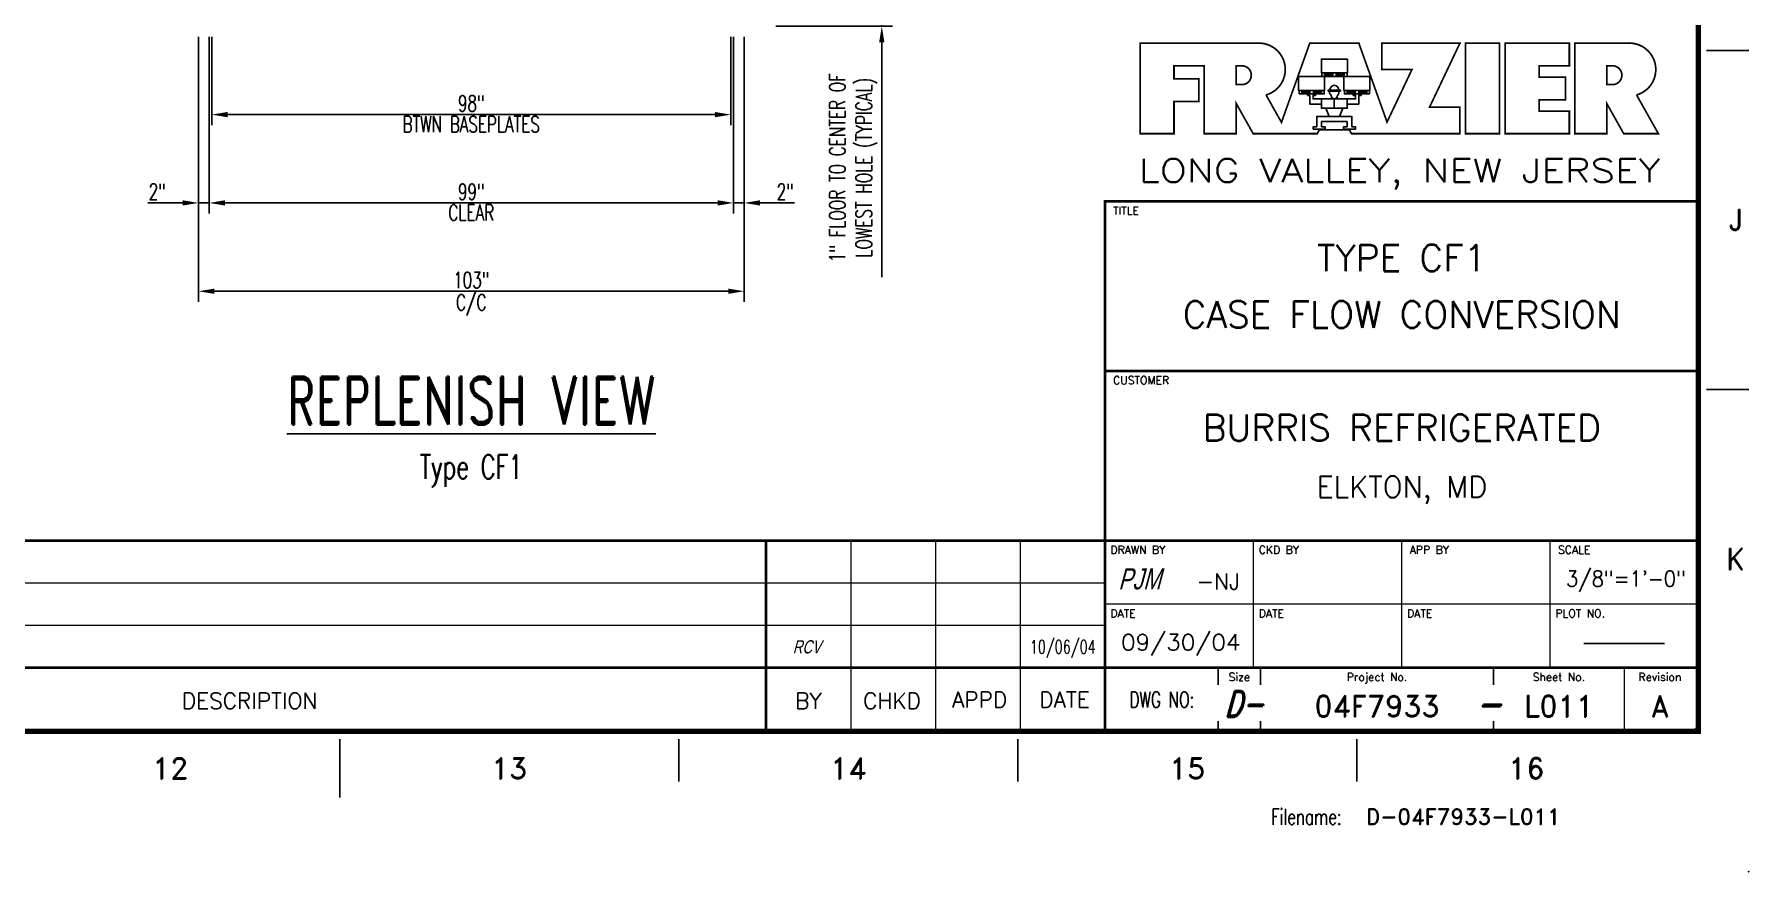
# Model space of a CAD drawing. Extents: x -224 to 820, y -160 to 534.
# Drawn here: x 496 to 819.6, y -159.5 to -1.5 of the extents above; entities that cross this region are included whole.
import ezdxf
from ezdxf.enums import TextEntityAlignment as Align

# ---------------------------------------------------------------- set-up
doc = ezdxf.new("R2010")
doc.units = 0
doc.header["$LTSCALE"] = 8
doc.header["$MEASUREMENT"] = 0
doc.linetypes.add('HIDDEN2', pattern=[0.1875, 0.125, -0.0625])
doc.layers.get('DEFPOINTS').update_dxf_attribs({"linetype": 'CONTINUOUS'})
for name, color, linetype in [('BORD', 15, 'CONTINUOUS'), ('RACKDIM', 7, 'CONTINUOUS'), ('RACKLABEL', 7, 'CONTINUOUS'), ('RACKLOAD', 254, 'HIDDEN2'), ('TEXTL', 3, 'CONTINUOUS')]:
    doc.layers.add(name, color=color, linetype=linetype)
doc.styles.add('2thirds', font='romans.shx', dxfattribs={"width": 0.7})
doc.styles.add('BOLD', font='SIMPLEX')
doc.styles.add('BORDER', font='SIMPLEX')
doc.styles.add('DCMARCH', font='stylu.ttf', dxfattribs={"width": 0.75, "oblique": 15})
doc.styles.add('ROMAND', font='ROMAND')
doc.styles.add('SIMPLEX', font='SIMPLEX')
doc.styles.add('TXT06', font='ROMAND', dxfattribs={"bigfont": 'SPECIAL'})
doc.dimstyles.new('2tfrac16', dxfattribs={"dimscale": 32, "dimtxt": 0.0938, "dimasz": 0.0938, "dimexe": 0.0625, "dimexo": 0.0625, "dimgap": 0.01, "dimtad": 1, "dimdec": 4, "dimzin": 1, "dimdsep": 46, "dimlunit": 5, "dimtxsty": '2thirds', "dimcen": 0.09, "dimclrd": 256, "dimclre": 256, "dimclrt": 256, "dimadec": 0, "dimazin": 0, "dimtfac": 0.75, "dimtdec": 4, "dimtmove": 0, "dimatfit": 0, "dimfxl": 0, "dimfrac": 2, "dimtolj": 1, "dimtzin": 0, "dimarcsym": 0})

# ---------------------------------------------------------------- blocks, each defined once
blk = doc.blocks.new('FLOGO')
at = {"layer": 'BORD'}
for p, q in [((2.564230898733356, 0.5340496894955162), (2.564230898733356, 0.4005372671216385)), ((2.564230898733356, 0), (2.564230898733356, 0.5340496894955162)), ((0.3782851967259866, 0.4005372671216385), (0.3782851967259866, 0)), ((0.8103893748954292, 0), (1.044036114049717, 0)), ((1.247927136701865, 0), (1.481573875856146, 0))]:
    blk.add_line(p, q, dxfattribs=at)
at = {"layer": 'BORD', "const_width": 0.01012353025253234}
for points in [[(1.887099228012453, 0.5340496894955162), (1.707755594204343, 0.1557644927695288), (1.887099228012453, 0.1557644927695288), (1.887099228012453, 0), (1.247927136701865, 0), (1.234989906958379, 0.02225207039564836), (1.056973343793207, 0.02225207039564836), (1.045847308595381, 0), (0.667562111869394, 0), (0.5674277950889817, 0.1780165631651744), (0.5674277950889817, 0), (0.3782851967259866, 0), (0.3782851967259866, 0.4005372671216385), (0.2002686335608175, 0.4005372671216385), (0.2002686335608175, 0.3226550207368772), (0.3474978632451631, 0.3226550207368772), (0.3474978632451631, 0.1891425983629968), (0.2002686335608175, 0.1891425983629968), (0.2002686335608175, 0), (0, 0), (0, 0.5340496894955162), (0.3782851967259866, 0.5340496894955162), (0.6453100414737492, 0.5340496894955162), (0.7013143276427414, 0.5340492402319335, -0.8698181288484448), (0.7433336034604388, 0.228400647717736), (0.8342585990090114, 0.06675621118694153), (1.001343167804091, 0.5340496894955162), (1.290620082947498, 0.5340496894955162), (1.457072570795464, 0.06852398248070646), (1.603929234118194, 0.3782851967259928), (1.425912670953018, 0.3782851967259928), (1.425912670953018, 0.5340496894955162), (1.893206149261594, 0.5340496894955162)], [(2.564230898733356, 0.5340496894955162), (2.831255743481119, 0.5340496894955162), (2.564230898733356, 0.5340496894955162), (2.564230898733356, 0), (2.753373497096359, 0), (2.753373497096359, 0.1780165631651744), (2.853507813876764, 0), (3.057754669809043, 0), (2.929279305467809, 0.228400647717736, 0.8698181288484448), (2.887260029650111, 0.5340492402319335), (2.831255743481119, 0.5340496894955162)]]:
    blk.add_lwpolyline(points, format="xyb", dxfattribs=at)
for points in [[(1.920711448458025, 0), (1.920711448458025, 0.5340496894955162), (2.120980082018836, 0.5340496894955162), (2.120980082018836, 0)], [(2.154358187612303, 0), (2.154358187612303, 0.5340496894955162), (2.532643384338304, 0.5340496894955162), (2.532643384338304, 0.4005372671216385), (2.354626821173127, 0.4005372671216385), (2.354626821173127, 0.3337810559346961), (2.510391313942648, 0.3337810559346961), (2.510391313942648, 0.2002686335608193), (2.354626821173127, 0.2002686335608193), (2.354626821173127, 0.1335124223738804), (2.532643384338304, 0.1335124223738804), (2.532643384338304, 0)]]:
    blk.add_lwpolyline(points, close=True, dxfattribs=at)
for points in [[(0.6008059006824524, 0.2892769151434065), (0.5674277950889817, 0.2892769151434065), (0.5674277950889817, 0.4005372671216385), (0.6008059006824524, 0.4005372671216385, -0.9999999999999999)], [(2.753373497096359, 0.2892769151434065), (2.753373497096359, 0.4005372671216385), (2.786751602689822, 0.4005372671216385, -0.9999999999999999), (2.786751602689822, 0.2892769151434065)]]:
    blk.add_lwpolyline(points, format="xyb", close=True, dxfattribs=at)
at = {"layer": 'BORD'}
for points in [[(1.070256301457189, 0.358184974866842), (1.223602968411758, 0.358184974866842), (1.223602968411758, 0.44018776692785), (1.070256301457189, 0.44018776692785)], [(0.9355836900133916, 0.2553389589982293), (1.088930356967918, 0.2553389589982293), (1.088930356967918, 0.3373417510592818), (0.9355836900133916, 0.3373417510592818)], [(1.072780522129488, 0.3373417510592818), (1.221078747739504, 0.3373417510592818), (1.221078747739504, 0.358184974866842), (1.072780522129488, 0.358184974866842)], [(1.089078794238656, 0.3430685474945223), (1.136881706552682, 0.3430685474945223), (1.136881706552682, 0.3524581784315997), (1.089078794238656, 0.3524581784315997)], [(1.204780475630294, 0.3430685474945223), (1.156977563316264, 0.3430685474945223), (1.156977563316264, 0.3524581784315997), (1.204780475630294, 0.3524581784315997)], [(1.356379560738109, 0.2553389589982293), (1.203032893783575, 0.2553389589982293), (1.203032893783575, 0.3373417510592818), (1.356379560738109, 0.3373417510592818)], [(0.9381079106856447, 0.2344957351906674), (1.086406136295707, 0.2344957351906674), (1.086406136295707, 0.2553389589982293), (0.9381079106856447, 0.2553389589982293)], [(0.9544061827948092, 0.2402225316259541), (1.002209095108885, 0.2402225316259541), (1.002209095108885, 0.249612162562987), (0.9544061827948092, 0.249612162562987)], [(1.070107864186451, 0.2402225316259541), (1.022304951872421, 0.2402225316259541), (1.022304951872421, 0.249612162562987), (1.070107864186451, 0.249612162562987)], [(1.109651341890494, 0.2514009936078621), (1.109651341890494, 0.2564099586784598), (1.182311908861049, 0.2564099586784598), (1.182311908861049, 0.2514009936078621)], [(1.353855340065898, 0.2344957351906674), (1.205557114455793, 0.2344957351906674), (1.205557114455793, 0.2553389589982293), (1.353855340065898, 0.2553389589982293)], [(1.221855386565039, 0.2402225316259541), (1.269658298879026, 0.2402225316259541), (1.269658298879026, 0.249612162562987), (1.221855386565039, 0.249612162562987)], [(1.337557067956684, 0.2402225316259541), (1.289754155642658, 0.2402225316259541), (1.289754155642658, 0.249612162562987), (1.337557067956684, 0.249612162562987)], [(1.069562747483555, 0.07107825106715548), (1.069562747483555, 0.04102445716640002), (1.091486194951841, 0.04102445716640002), (1.091486194951841, 0.02725207039564825), (1.021331159935666, 0.02725207039564825), (1.021331159935666, 0.04102445716640002), (1.042628225714342, 0.04102445716640002), (1.042628225714342, 0.1017581590817835), (1.249335025037198, 0.1017581590817835), (1.249335025037198, 0.04102445716640002), (1.270632090815873, 0.04102445716640002), (1.270632090815873, 0.02725207039564825), (1.200477055799748, 0.02725207039564825), (1.200477055799748, 0.04102445716640002), (1.222400503268034, 0.04102445716640002), (1.222400503268034, 0.07107825106715548)]]:
    blk.add_lwpolyline(points, close=True, dxfattribs=at)
for points in [[(1.069562747483555, 0.2050680658356994), (1.069562747483555, 0.1499694500593884), (1.145981625375772, 0.1499694500593884), (1.145981625375772, 0.2050680658356994), (1.020704778246103, 0.2050680658356994), (1.020704778246103, 0.2257300471864818), (1.034485232573488, 0.2257300471864818), (1.034485232573488, 0.234495735190662), (0.9881327952904151, 0.234495735190662), (0.9881327952904151, 0.2257300471864818), (1.001286867928279, 0.2257300471864818), (1.001286867928279, 0.1743881543437604), (1.069562747483555, 0.1743881543437604)], [(1.126702950596815, 0.2050680658356994), (1.13008395725895, 0.2159968838818616)], [(1.222400503268034, 0.2050680658356994), (1.222400503268034, 0.1499694500593884), (1.145981625375772, 0.1499694500593884), (1.145981625375772, 0.2050680658356994), (1.271258472505487, 0.2050680658356994), (1.271258472505487, 0.2257300471864818), (1.257478018178059, 0.2257300471864818), (1.257478018178059, 0.234495735190662), (1.303830455461128, 0.234495735190662), (1.303830455461128, 0.2257300471864818), (1.290676382823357, 0.2257300471864818), (1.290676382823357, 0.1743881543437604), (1.222400503268034, 0.1743881543437604)], [(1.165260300154777, 0.2050680658356994), (1.161879293492643, 0.2159968838818616)], [(1.096187505606434, 0.1499694500593884), (1.114866766721978, 0.1017581590817835)], [(1.195775745145156, 0.1499694500593884), (1.177096484029565, 0.1017581590817835)]]:
    blk.add_lwpolyline(points, dxfattribs=at)
for points in [[(1.120882546823644, 0.2514009936078621, 0.3514191036853644), (1.123134291998618, 0.2301845104504947), (1.127078598870327, 0.2251153942698183, 0.3370411480108784), (1.145981625375772, 0.2050680658356994, 0.3370411480108785), (1.164884651881305, 0.2251153942698183), (1.168828958752925, 0.2301845104504947, 0.3514191036853644), (1.171080703927945, 0.2514009936078621)], [(1.17352450140659, 0.2564099586784598, 0.3786082060443792), (1.145981625375772, 0.2852115069649033, 0.3786082060443792), (1.118438749345, 0.2564099586784598, 0.3786082060443792)]]:
    blk.add_lwpolyline(points, format="xyb", dxfattribs=at)
blk.add_point((2.884104410670773, 0.5340496894955162), dxfattribs=at)
blk.add_point((2.884104410670773, 0.5340496894955162), dxfattribs=at)
blk = doc.blocks.new('sbord_d')
at = {"layer": 'BORD'}
for p, q in [((32.06250000000001, 4.000000000000014), (32.3125, 4.000000000000014)), ((32.06250000000001, 2.000000000000014), (32.3125, 2.000000000000014)), ((28.8481752774717, 0.8208462138795284), (28.8481752774717, 0.8208462138795284)), ((29.18226053362878, 0.2577083333333263), (29.18226053362878, 0.3541666666666643)), ((29.43232720029545, 0.2577083333333263), (29.43232720029545, 0.3541666666666643)), ((30.80732720029545, 0.2577083333333263), (30.80732720029545, 0.3541666666666643)), ((29.18226053362878, -0.01562500000000711), (29.18226053362878, 0.04437499999999517)), ((29.43232720029545, -0.01562500000000711), (29.43232720029545, 0.04437499999999517)), ((30.80732720029545, -0.01562500000000711), (30.80732720029545, 0.04437499999999517)), ((24, -0.0625), (24, -0.40625)), ((26, -0.0625), (26, -0.3124999999999999)), ((28, -0.0625), (28, -0.3124999999999999)), ((30, -0.0625), (30, -0.3124999999999999))]:
    blk.add_line(p, q, dxfattribs=at)
at = {"layer": 'BORD', "const_width": 0.03125000000000001}
blk.add_lwpolyline([(-0.015625, -0.015625), (32.01562500000001, -0.015625), (32.01562499999999, 20.015625), (-0.015625, 20.015625)], close=True, dxfattribs=at)
at = {"layer": 'BORD'}
for points, const_width in [([(28.51562500000003, -0.015625), (28.51562500000003, 0.3593750000002274), (28.51562500000003, 0.7343750000004547), (28.51562500000003, 1.109374999999545), (28.51562500000003, 2.109374999999773), (28.51562500000003, 3.109375), (32.01562500000001, 3.109375)], 0.01562500000000001), ([(28.51562500000003, 2.109374999999773), (32.01562500000001, 2.109374999999773)], 0.01562500000000001), ([(28.51562500000003, 1.109374999999773), (28.01562500000004, 1.109374999999773), (27.51562500000002, 1.109374999999773), (27.01562500000001, 1.109374999999773), (26.515625, 1.109374999999773), (20.51562500000001, 1.109374999999773), (20.015625, 1.109374999999773), (20.015625, 0.8593750000000004)], 0.01562500000000001), ([(26.515625, 1.109374999999773), (26.515625, 0.8593749999999999)], 0.01562500000000001), ([(27.01562500000001, 1.109374999999773), (27.01562500000001, 0.8593749999999999)], 0.007812500000000003), ([(27.51562500000002, 1.109374999999773), (27.51562500000002, 0.8593749999999999)], 0.007812500000000003), ([(28.01562500000004, 1.109374999999773), (28.01562500000004, 0.8593749999999999)], 0.007812500000000003), ([(28.51562500000003, 1.109374999999545), (32.01562500000001, 1.109374999999545)], 0.01562500000000001), ([(29.39062500000002, 1.109374999999545), (29.39062500000002, 0.7343750000004547), (29.39062500000002, 0.3593750000002274)], 0.007812500000000003), ([(30.265625, 1.109374999999545), (30.265625, 0.7343750000004547), (30.265625, 0.3593750000002274)], 0.007812500000000003), ([(31.14062500000004, 1.109374999999545), (31.14062500000004, 0.7343750000004547), (31.14062500000004, 0.3593750000002274)], 0.007812500000000003), ([(20.015625, 0.8593750000000004), (28.51562500000003, 0.859375)], 0.007812500000000003), ([(26.515625, 0.8593749999999999), (26.515625, 0.6093750000002274)], 0.01562500000000001), ([(27.01562500000001, 0.8593749999999999), (27.01562500000001, 0.6093750000002274)], 0.007812500000000003), ([(27.51562500000002, 0.8593749999999999), (27.51562500000002, 0.6093750000002274)], 0.007812500000000003), ([(28.01562500000004, 0.8593749999999999), (28.01562500000004, 0.6093750000002274)], 0.007812500000000003), ([(28.51562500000003, 0.7343750000004547), (32.01562500000001, 0.7343750000004547)], 0.007812500000000003), ([(20.015625, 0.6093750000002278), (28.51562500000003, 0.6093750000002274)], 0.007812500000000003), ([(26.515625, 0.6093750000002274), (26.515625, 0.3593750000004547)], 0.01562500000000001), ([(27.01562500000001, 0.6093750000002274), (27.01562500000001, 0.3593750000004547)], 0.007812500000000003), ([(27.51562500000002, 0.6093750000002274), (27.51562500000002, 0.3593750000004547)], 0.007812500000000003), ([(28.01562500000004, 0.6093750000002274), (28.01562500000004, 0.3593750000004547)], 0.007812500000000003), ([(20.015625, 0.3593750000004552), (28.51562500000003, 0.3593750000004547)], 0.01562500000000001), ([(26.515625, 0.3593750000004547), (26.515625, 0)], 0.01562500000000001), ([(27.01562500000001, 0.3593750000004547), (27.01562500000001, 0)], 0.007812500000000003), ([(27.51562500000002, 0.3593750000004547), (27.51562500000002, 0)], 0.007812500000000003), ([(28.01562500000004, 0.3593750000004547), (28.01562500000004, 0)], 0.007812500000000003), ([(28.51562500000003, 0.3593750000002274), (32.01562500000001, 0.3593750000002274)], 0.0156), ([(31.57812500000003, 0.3593750000002274), (31.57812500000003, -0.015625)], 0.007812500000000003)]:
    blk.add_lwpolyline(points, dxfattribs=dict(at, const_width=const_width))
at = {"layer": 'TEXTL'}
for p in [(32.00000000000002, 0), (32.3125, -0.84375)]:
    blk.add_point(p, dxfattribs=at)
at = {"layer": 'BORD'}
blk.add_blockref('FLOGO', (28.7217118944788, 3.508703274438835), dxfattribs=at)
at = {"layer": 'BORD', "style": 'BOLD', "width": 1.064303090730693}
blk.add_text('LONG VALLEY, NEW JERSEY', height=0.138, dxfattribs=at).set_placement((28.71498945227446, 3.222232698658893), (31.79234581747292, 3.222232698658893), align=Align.FIT)
at = {"layer": 'BORD'}
for s, height, style, p in [('TITLE', 0.04687500000000001, 'BORDER', (28.56250000000004, 3.03125)), ('CUSTOMER', 0.04687500000000001, 'BORDER', (28.56250000000004, 2.031249999999773)), ('DRAWN BY', 0.04687500000000001, 'BORDER', (28.546875, 1.031249999999545)), ('CKD BY', 0.04687500000000001, 'BORDER', (29.42187500000004, 1.031249999999545)), ('APP BY', 0.04687500000000001, 'BORDER', (30.31250000000003, 1.031249999999545)), ('SCALE', 0.04687500000000001, 'BORDER', (31.18750000000002, 1.031249999999545)), ('-NJ', 0.09375, 'SIMPLEX', (29.05446355662063, 0.8208462138795284)), ('DATE', 0.04687500000000001, 'BORDER', (28.546875, 0.6562500000004547)), ('DATE', 0.04687500000000001, 'BORDER', (29.42187500000004, 0.6562500000004547)), ('DATE', 0.04687500000000001, 'BORDER', (30.29687500000001, 0.6562500000004547)), ('PLOT NO.', 0.04687500000000001, 'BORDER', (31.17187500000007, 0.6562500000004547))]:
    blk.add_text(s, height=height, dxfattribs=dict(at, style=style)).set_placement(p)
at = {"layer": 'BORD', "style": 'ROMAND'}
for s, p in [('J', (32.23437500000001, 3.000000000000014)), ('K', (32.23437500000001, 1.000000000000014)), ('12', (23, -0.234375)), ('13', (25, -0.234375)), ('14', (27, -0.234375)), ('15', (29, -0.234375)), ('16', (31, -0.234375))]:
    blk.add_text(s, height=0.125, dxfattribs=at).set_placement(p, align=Align.MIDDLE)
at = {"layer": 'BORD'}
for s, height, style, p in [('Size', 0.04687500000000001, 'BORDER', (29.30729386696212, 0.2812500000002274)), ('Project No.', 0.04687500000000001, 'BORDER', (30.11982720029545, 0.2812500000002274)), ('Sheet No.', 0.04687500000000001, 'BORDER', (31.19272610014774, 0.2812500000002274)), ('Revision', 0.04687500000000001, 'BORDER', (31.78906250000001, 0.2812500000002274)), ('DESCRIPTION', 0.09375, 'BORDER', (23.46875000000003, 0.1171875000004551)), ('BY', 0.09375, 'BORDER', (26.76562500000004, 0.1171875000004547)), ('CHKD', 0.09375, 'BORDER', (27.2587981825673, 0.1171875000004547)), ('APPD', 0.09375, 'SIMPLEX', (27.77586236495149, 0.1241778892795207)), ('DATE', 0.09375, 'SIMPLEX', (28.27638119544651, 0.1241778892795207))]:
    blk.add_text(s, height=height, dxfattribs=dict(at, style=style)).set_placement(p, align=Align.CENTER)
at = {"layer": 'BORD', "style": '2thirds', "width": 0.7}
for s, p in [('DWG NO:', (28.85080153447663, 0.1241778892795207)), ('Filename:', (29.70308605799233, -0.5665039036906467))]:
    blk.add_text(s, height=0.09375, dxfattribs=at).set_placement(p, align=Align.CENTER)
at = {"layer": 'BORD', "style": 'ROMAND', "oblique": 15, "width": 0.75}
for s, height, p in [('D-', 0.15625, (29.21806029249635, 0.0673663312652031)), ('-', 0.1875, (30.70006677703848, 0.05128774950597181))]:
    blk.add_text(s, height=height, dxfattribs=at).set_placement(p)
at = {"layer": 'TEXTL', "flags": 8}
for tag, height, style, p in [('TITLE1', 0.15625, 'SIMPLEX', (30.26562500000002, 2.776041666666591)), ('TITLE2', 0.15625, 'SIMPLEX', (30.26562500000002, 2.442708333333182)), ('CHK', 0.09375, 'SIMPLEX', (29.82812500000002, 0.8828125000005921)), ('APP', 0.09375, 'SIMPLEX', (30.70312500000005, 0.8828125000005657)), ('JOB#', 0.125, 'ROMAND', (30.11982720029545, 0.1328125000001141)), ('SHT', 0.125, 'ROMAND', (31.19272610014775, 0.1328125000001141)), ('REV', 0.125, 'ROMAND', (31.78906250000002, 0.1328125000001141))]:
    blk.add_attdef(tag, text='', height=height, dxfattribs=dict(at, style=style)).set_placement(p, align=Align.MIDDLE)
at = {"layer": 'TEXTL', "style": 'SIMPLEX', "flags": 8}
for tag, height, p in [('CUSTOMER', 0.15625, (30.26562500000002, 1.69683808233518)), ('LOCATION', 0.125, (30.26562500000002, 1.36350474900177)), ('REVC', 0.078125, (20.25935649163943, 0.9448112161753084)), ('CCHK', 0.078125, (27.25544913172192, 0.9434374999999999)), ('REVB', 0.078125, (20.25935649163943, 0.6948112161755358)), ('BCHK', 0.078125, (27.25544913172192, 0.6834375)), ('REVA', 0.078125, (20.25935649163943, 0.4448112161757631)), ('ACHK', 0.078125, (27.25544913172192, 0.4434375))]:
    blk.add_attdef(tag, text='', height=height, dxfattribs=at).set_placement(p, align=Align.CENTER)
at = {"layer": 'TEXTL', "flags": 8}
for tag, p, height, style in [('REVCDESC', (20.62530988677288, 0.9434375000000004), 0.078125, 'SIMPLEX'), ('REVBDESC', (20.62530988677288, 0.6834375000000005), 0.078125, 'SIMPLEX'), ('REVADESC', (20.62530988677288, 0.4434375000000005), 0.078125, 'SIMPLEX'), ('DWG#', (30.05485486822399, -0.5660605527089397), 0.09375, 'ROMAND')]:
    blk.add_attdef(tag, p, '', height=height, dxfattribs=dict(at, style=style))
at = {"layer": 'TEXTL', "style": 'DCMARCH', "oblique": 15, "width": 0.75, "flags": 8}
for tag, p in [('CBY', (26.75544913172191, 0.9434374999999999)), ('BBY', (26.75544913172191, 0.6834375)), ('ABY', (26.75544913172191, 0.4434375))]:
    blk.add_attdef(tag, text='', height=0.078125, dxfattribs=at).set_placement(p, align=Align.CENTER)
at = {"layer": 'TEXTL', "style": 'SIMPLEX', "flags": 8}
for tag, height, width, p, p2 in [('CAPP', 0.078125, 1.292307692307692, (27.58828138458044, 0.943731168543238), (27.96328138458044, 0.943731168543238)), ('CDT', 0.078125, 1.866000000000332, (28.07125, 0.9434374999995491), (28.46000000000007, 0.9434374999995491)), ('SCALE', 0.09375, 1.70273244164054, (31.23437500000004, 0.8374168838632726), (31.94131302264545, 0.8374168838632726)), ('BAPP', 0.078125, 1.292307692307692, (27.58828138458044, 0.6834375), (27.96328138458044, 0.6834375)), ('BDT', 0.078125, 1.866000000000332, (28.07125, 0.6831438864262382), (28.46000000000007, 0.6831438864262382)), ('AAPP', 0.078125, 1.275949367088608, (27.58811822035768, 0.4434375), (27.96311822035768, 0.4434375)), ('ADT', 0.078125, 1.833263157895063, (28.07125, 0.4434375), (28.46000000000007, 0.4434375)), ('DATE', 0.09375, 2.134634451334656, (28.60937500000003, 0.4624168838630488), (29.31456673838737, 0.4624168838630488)), ('CHKDT', 0.09375, 1.555555555554639, (29.48437500000022, 0.4624168838630488), (30.17187499999982, 0.4624168838630488)), ('APPDT', 0.09375, 1.555555555554639, (30.35937500000021, 0.4624168838630488), (31.0468749999998, 0.4624168838630488)), ('PLOT#', 0.09375, 8.555555555555204, (31.23437500000004, 0.4624168838630488), (31.92187500000001, 0.4624168838630488))]:
    blk.add_attdef(tag, text='', height=height, dxfattribs=dict(at, width=width)).set_placement(p, p2, align=Align.FIT)
at = {"layer": 'TEXTL', "style": 'DCMARCH', "oblique": 15, "width": 0.75, "flags": 8}
blk.add_attdef('DRBY', (28.59308181063601, 0.8208462138795284), '', height=0.125, dxfattribs=at)
blk = doc.blocks.new('*D39')
at = {"layer": 'DEFPOINTS', "color": 0}
for p in [(526.9526743812276, -0.003822622601660441), (629.9526743812276, -0.003822622601660441), (629.9526743812276, -49.99885583690951)]:
    blk.add_point(p, dxfattribs=at)
at = {"layer": 'RACKDIM', "lineweight": -2}
for p, q in [((526.9526743812276, -2.00382262260166), (526.9526743812276, -51.99885583690951)), ((629.9526743812276, -2.00382262260166), (629.9526743812276, -51.99885583690951)), ((529.9542743812276, -49.99885583690951), (626.9510743812275, -49.99885583690951))]:
    blk.add_line(p, q, dxfattribs=at)
at = {"layer": 'RACKDIM'}
for points in [[(529.9542743812276, -49.49858917024284), (529.9542743812276, -50.49912250357618), (526.9526743812276, -49.99885583690951)], [(626.9510743812275, -49.49858917024284), (626.9510743812275, -50.49912250357618), (629.9526743812276, -49.99885583690951)]]:
    blk.add_solid(points, dxfattribs=at)
at = {"layer": 'RACKDIM', "char_height": 3.0016, "attachment_point": 5, "style": '2thirds'}
for s, insert in [('\\A1;103"', (578.4526743812276, -47.89218917024284)), ('\\A1;C/C', (578.4526743812276, -52.60578917024284))]:
    blk.add_mtext(s, dxfattribs=dict(at, insert=insert))
blk = doc.blocks.new('*D40')
at = {"layer": 'DEFPOINTS', "color": 0}
for p in [(528.9526743812276, -0.003822622601660441), (627.9526743812276, -0.003822622601660441), (627.9526743812276, -33.33164042663287)]:
    blk.add_point(p, dxfattribs=at)
at = {"layer": 'RACKDIM', "lineweight": -2}
for p, q in [((528.9526743812276, -2.00382262260166), (528.9526743812276, -35.33164042663287)), ((627.9526743812276, -2.00382262260166), (627.9526743812276, -35.33164042663287)), ((531.9542743812276, -33.33164042663287), (624.9510743812275, -33.33164042663287))]:
    blk.add_line(p, q, dxfattribs=at)
at = {"layer": 'RACKDIM'}
for points in [[(531.9542743812276, -32.8313737599662), (531.9542743812276, -33.83190709329954), (528.9526743812276, -33.33164042663287)], [(624.9510743812275, -32.8313737599662), (624.9510743812275, -33.83190709329954), (627.9526743812276, -33.33164042663287)]]:
    blk.add_solid(points, dxfattribs=at)
at = {"layer": 'RACKDIM', "char_height": 3.0016, "attachment_point": 5, "style": '2thirds'}
for s, insert in [('\\A1;99"', (578.4526743812276, -31.22497375996621)), ('\\A1;CLEAR', (578.4526743812276, -35.15244042663287))]:
    blk.add_mtext(s, dxfattribs=dict(at, insert=insert))
blk = doc.blocks.new('*D41')
at = {"layer": 'DEFPOINTS', "color": 0}
for p in [(526.9526743812276, -0.003822622601660441), (528.9526743812276, -0.003822622601660441), (526.9526743812276, -33.33164042663287)]:
    blk.add_point(p, dxfattribs=at)
at = {"layer": 'RACKDIM', "lineweight": -2}
for p, q in [((526.9526743812276, -2.00382262260166), (526.9526743812276, -35.33164042663287)), ((528.9526743812276, -2.00382262260166), (528.9526743812276, -35.33164042663287)), ((523.9510743812275, -33.33164042663287), (517.4079277145609, -33.33164042663287)), ((528.9526743812276, -33.33164042663287), (526.9526743812276, -33.33164042663287)), ((531.9542743812276, -33.33164042663287), (534.9558743812275, -33.33164042663287))]:
    blk.add_line(p, q, dxfattribs=at)
at = {"layer": 'RACKDIM'}
for points in [[(523.9510743812275, -32.8313737599662), (523.9510743812275, -33.83190709329954), (526.9526743812276, -33.33164042663287)], [(531.9542743812276, -32.8313737599662), (531.9542743812276, -33.83190709329954), (528.9526743812276, -33.33164042663287)]]:
    blk.add_solid(points, dxfattribs=at)
at = {"layer": 'RACKDIM', "insert": (519.1787010478943, -31.22497375996621), "char_height": 3.0016, "attachment_point": 5, "style": '2thirds'}
blk.add_mtext('\\A1;2"', dxfattribs=at)
blk = doc.blocks.new('*D42')
at = {"layer": 'DEFPOINTS', "color": 0}
for p in [(627.9526743812276, -0.003822622601660441), (629.9526743812276, -0.003822622601660441), (629.9526743812276, -33.33164042663287)]:
    blk.add_point(p, dxfattribs=at)
at = {"layer": 'RACKDIM', "lineweight": -2}
for p, q in [((627.9526743812276, -2.00382262260166), (627.9526743812276, -35.33164042663287)), ((629.9526743812276, -2.00382262260166), (629.9526743812276, -35.33164042663287)), ((624.9510743812275, -33.33164042663287), (621.9494743812276, -33.33164042663287)), ((627.9526743812276, -33.33164042663287), (629.9526743812276, -33.33164042663287)), ((632.9542743812276, -33.33164042663287), (639.4974210478942, -33.33164042663287))]:
    blk.add_line(p, q, dxfattribs=at)
at = {"layer": 'RACKDIM'}
for points in [[(624.9510743812275, -32.8313737599662), (624.9510743812275, -33.83190709329954), (627.9526743812276, -33.33164042663287)], [(632.9542743812276, -32.8313737599662), (632.9542743812276, -33.83190709329954), (629.9526743812276, -33.33164042663287)]]:
    blk.add_solid(points, dxfattribs=at)
at = {"layer": 'RACKDIM', "insert": (637.7266477145608, -31.22497375996621), "char_height": 3.0016, "attachment_point": 5, "style": '2thirds'}
blk.add_mtext('\\A1;2"', dxfattribs=at)
blk = doc.blocks.new('*D43')
at = {"layer": 'DEFPOINTS', "color": 0}
for p in [(529.4526743812276, -0.003822622601660441), (627.4526743812276, -0.003822622601660441), (627.4526743812276, -16.66582021307437)]:
    blk.add_point(p, dxfattribs=at)
at = {"layer": 'RACKDIM', "lineweight": -2}
for p, q in [((529.4526743812276, -2.00382262260166), (529.4526743812276, -18.66582021307437)), ((627.4526743812276, -2.00382262260166), (627.4526743812276, -18.66582021307437)), ((532.4542743812276, -16.66582021307437), (624.4510743812275, -16.66582021307437))]:
    blk.add_line(p, q, dxfattribs=at)
at = {"layer": 'RACKDIM'}
for points in [[(532.4542743812276, -16.1655535464077), (532.4542743812276, -17.16608687974104), (529.4526743812276, -16.66582021307437)], [(624.4510743812275, -16.1655535464077), (624.4510743812275, -17.16608687974104), (627.4526743812276, -16.66582021307437)]]:
    blk.add_solid(points, dxfattribs=at)
at = {"layer": 'RACKDIM', "char_height": 3.0016, "attachment_point": 5, "style": '2thirds'}
for s, insert in [('\\A1;98"', (578.4526743812276, -14.5591535464077)), ('\\A1;BTWN BASEPLATES', (578.4526743812276, -18.48662021307437))]:
    blk.add_mtext(s, dxfattribs=dict(at, insert=insert))
blk = doc.blocks.new('*D127')
at = {"layer": 'DEFPOINTS', "color": 0}
for p in [(631.0464243812326, 0.9961773773983396), (633.952674381214, -0.003829969011874945), (655.9525972599431, -0.003829969011881177)]:
    blk.add_point(p, dxfattribs=at)
at = {"layer": 'RACKDIM', "lineweight": -2}
for p, q in [((655.9525972599431, 3.997777377398332), (655.9525972599431, 6.999377377398332)), ((633.0464243812326, 0.996177377398339), (657.9525972599431, 0.9961773773983319)), ((655.9525972599431, 0.9961773773983325), (655.9525972599431, -0.003829969011881177)), ((635.952674381214, -0.003829969011875512), (657.9525972599431, -0.003829969011881744)), ((655.9525972599431, -3.005429969011881), (655.9525972599431, -47.36873663567854))]:
    blk.add_line(p, q, dxfattribs=at)
at = {"layer": 'RACKDIM'}
for points in [[(655.4523305932764, 3.997777377398332), (656.4528639266098, 3.997777377398332), (655.9525972599431, 0.9961773773983325)], [(655.4523305932764, -3.005429969011881), (656.4528639266098, -3.005429969011881), (655.9525972599431, -0.003829969011881177)]]:
    blk.add_solid(points, dxfattribs=at)
at = {"layer": 'RACKDIM', "insert": (650.5584639266098, -26.68788330234511), "char_height": 3.0016, "attachment_point": 5, "rotation": 90, "style": '2thirds'}
blk.add_mtext('\\A1;1" FLOOR TO CENTER OF\\PLOWEST HOLE (TYPICAL)', dxfattribs=at)

msp = doc.modelspace()

# ---------------------------------------------------------------- block references
at = {"layer": 'RACKLOAD'}
ref = msp.add_blockref('sbord_d', (-214.3883526372223, -132.5426713488332), dxfattribs=dict(at, xscale=32, yscale=32, zscale=32))
ref.add_attrib('PLOT#', '-', dxfattribs={"layer": 'TEXTL', "height": 3, "style": 'SIMPLEX', "width": 8.5555555555552, "flags": 8}).set_placement((785.1116473627793, -117.7453310652157), (807.1116473627784, -117.7453310652157), align=Align.FIT)
ref.add_attrib('ABY', 'RCV', dxfattribs={"layer": 'TEXTL', "height": 2.5, "style": 'DCMARCH', "oblique": 15, "width": 0.75, "flags": 8}).set_placement((641.7860195778791, -118.3526713488332), align=Align.CENTER)
ref.add_attrib('ADT', '10/06/04', dxfattribs={"layer": 'TEXTL', "height": 2.5, "style": 'SIMPLEX', "width": 0.6741677419356101, "flags": 8}).set_placement((683.8916473627779, -118.3526713488332), (696.3316473627802, -118.3526713488332), align=Align.FIT)
ref.add_attrib('TITLE1', 'TYPE CF1', dxfattribs={"layer": 'TEXTL', "height": 5, "style": 'SIMPLEX', "flags": 8}).set_placement((754.1116473627786, -43.70933801550225), align=Align.MIDDLE)
ref.add_attrib('TITLE2', 'CASE FLOW CONVERSION', dxfattribs={"layer": 'TEXTL', "height": 5, "style": 'SIMPLEX', "flags": 8}).set_placement((754.1116473627786, -54.3760046821715), align=Align.MIDDLE)
ref.add_attrib('CUSTOMER', 'BURRIS REFRIGERATED', dxfattribs={"layer": 'TEXTL', "height": 5, "style": 'SIMPLEX', "flags": 8}).set_placement((754.1116473627786, -78.24385271410748), align=Align.CENTER)
ref.add_attrib('LOCATION', 'ELKTON, MD', dxfattribs={"layer": 'TEXTL', "height": 4, "style": 'SIMPLEX', "flags": 8}).set_placement((754.1116473627786, -88.9105193807766), align=Align.CENTER)
ref.add_attrib('JOB#', '04F7933', dxfattribs={"layer": 'TEXTL', "height": 4, "style": 'ROMAND', "flags": 8}).set_placement((749.4461177722325, -128.2926713488296), align=Align.MIDDLE)
ref.add_attrib('DATE', '09/30/04', dxfattribs={"layer": 'TEXTL', "height": 3, "style": 'SIMPLEX', "width": 0.9934776691746193, "flags": 8}).set_placement((701.1116473627789, -117.7453310652157), (723.6777829911738, -117.7453310652157), align=Align.FIT)
ref.add_attrib('SHT', 'L011', dxfattribs={"layer": 'TEXTL', "height": 4, "style": 'ROMAND', "flags": 8}).set_placement((783.7788825675058, -128.2926713488296), align=Align.MIDDLE)
ref.add_attrib('DWG#', 'D-04F7933-L011', (747.3670031459457, -150.6566090355193), dxfattribs={"layer": 'TEXTL', "height": 3, "style": 'ROMAND', "flags": 8})
ref.add_attrib('SCALE', '3/8"=1\'-0"', dxfattribs={"layer": 'TEXTL', "height": 3, "style": 'SIMPLEX', "width": 0.8700775663328039, "flags": 8}).set_placement((785.1116473627793, -105.7453310652085), (807.7336640874322, -105.7453310652085), align=Align.FIT)
ref.add_attrib('DRBY', 'PJM', (700.5902653031302, -106.2755925046884), dxfattribs={"layer": 'TEXTL', "height": 4, "style": 'DCMARCH', "oblique": 15, "width": 0.75, "flags": 8})
ref.add_attrib('REV', 'A', dxfattribs={"layer": 'TEXTL', "height": 4, "style": 'ROMAND', "flags": 8}).set_placement((802.8616473627784, -128.2926713488296), align=Align.MIDDLE)

# ---------------------------------------------------------------- texts
at = {"layer": 'RACKLABEL', "style": 'TXT06', "width": 0.7}
msp.add_text('%%uREPLENISH VIEW', height=9, dxfattribs=at).set_placement((578.4526743811191, -75.13403704391163), align=Align.CENTER)
at = {"layer": 'RACKLABEL', "insert": (578.4526743811191, -83.88403704391163), "char_height": 4.5, "width": 100, "attachment_point": 5, "style": '2thirds'}
msp.add_mtext('Type CF1', dxfattribs=at)

# ---------------------------------------------------------------- dimensions: what is measured, and where the dimension line sits
at = {"layer": 'RACKDIM'}
dim = msp.add_linear_dim(base=(655.9525972599431, -0.003829969011881177), p1=(631.0464243812326, 0.9961773773983396), p2=(633.952674381214, -0.003829969011874945), angle=90, text='<> FLOOR TO CENTER OF\\PLOWEST HOLE (TYPICAL)', dimstyle='2tfrac16', override={"dimpost": '"'}, dxfattribs=at)
dim.commit()
dim.dimension.update_dxf_attribs({"geometry": '*D127', "text_midpoint": (650.5584639266098, -26.68788330234511)})
for base, p1, p2, picture, middle in [((526.9526743812276, -33.33164042663287), (528.9526743812276, -0.003822622601660441), (526.9526743812276, -0.003822622601660441), '*D41', (519.1787010478943, -31.22497375996621)), ((629.9526743812276, -33.33164042663287), (627.9526743812276, -0.003822622601660441), (629.9526743812276, -0.003822622601660441), '*D42', (637.7266477145608, -31.22497375996621))]:
    dim = msp.add_linear_dim(base=base, p1=p1, p2=p2, dimstyle='2tfrac16', override={"dimpost": '"'}, dxfattribs=at)
    dim.commit()
    dim.dimension.update_dxf_attribs({"geometry": picture, "text_midpoint": middle})
for base, p1, p2, text, picture, middle in [((629.9526743812276, -49.99885583690951), (526.9526743812276, -0.003822622601660441), (629.9526743812276, -0.003822622601660441), '<>\\XC/C', '*D39', (578.4526743812276, -49.99885583690951)), ((627.9526743812276, -33.33164042663287), (528.9526743812276, -0.003822622601660441), (627.9526743812276, -0.003822622601660441), '<>\\XCLEAR', '*D40', (578.4526743812276, -33.33164042663287)), ((627.4526743812276, -16.66582021307437), (529.4526743812276, -0.003822622601660441), (627.4526743812276, -0.003822622601660441), '<>\\XBTWN BASEPLATES', '*D43', (578.4526743812276, -16.66582021307437))]:
    dim = msp.add_linear_dim(base=base, p1=p1, p2=p2, text=text, dimstyle='2tfrac16', override={"dimpost": '"'}, dxfattribs=at)
    dim.commit()
    dim.dimension.update_dxf_attribs({"geometry": picture, "text_midpoint": middle})

doc.saveas('drawing.dxf')
